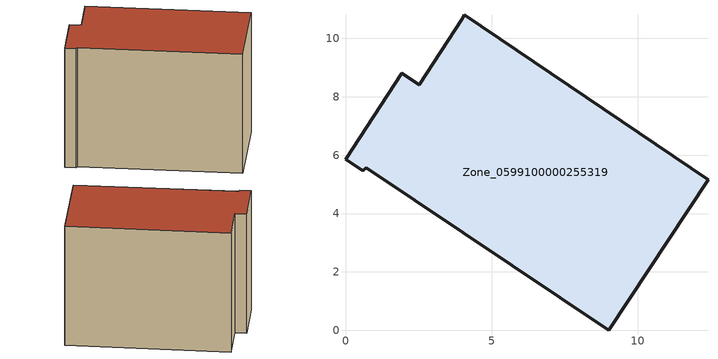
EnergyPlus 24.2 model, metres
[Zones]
Zone_0599100000255319
 floor ground (C_G): 0.71,5.57 0.59,5.46 0,5.86 1.93,8.8 2.53,8.41 4,10.66 4.07,10.81 12.41,5.16 9.01,0 z2.2
 wall outside (C_F): 1.93,8.8 0,5.86 0.59,5.46 0.71,5.57 9.01,0 12.41,5.16 4.07,10.81 4,10.66 2.53,8.41 1.93,8.8 z2.2:10.02
 roof outside (C_R): 12.41,5.16 4.07,10.81 4,10.66 2.53,8.41 1.93,8.8 0,5.86 0.59,5.46 0.71,5.57 9.01,0 z10.02
[BUILDING]
Pand.0599100000255319: North Axis=0; Terrain=City; Loads Convergence Tolerance Value=0.04; Temperature Convergence Tolerance Value=0.4; Solar Distribution=FullExterior; Maximum Number of Warmup Days=25; Minimum Number of Warmup Days=1
[Site:Location]
Rotterdam.The.Hague.AP_ZH_NLD Design_Conditions: Latitude=51.96; Longitude=4.45; Time Zone=1; Elevation=-4.5
[SITE:GROUNDTEMPERATURE:BUILDINGSURFACE]
18, 18, 18, 18, 18, 18, 18, 18, 18, 18, 18, 18
[MATERIAL] Thermal Absorptance=0.9; Solar Absorptance=0.7; Visible Absorptance=0.7
Name | Roughness | Thickness | Conductivity | Density | Specific Heat
G.TI.1946 | MediumSmooth | 0.15 | 1 | 540 | 1210
F.TI.1946 | Rough | 0.3 | 0.857143 | 1920 | 840
R.TI.1946 | MediumRough | 0.2 | 0.1 | 1500 | 1000
[CONSTRUCTION]
C_G: G.TI.1946
C_F: F.TI.1946
C_R: R.TI.1946
[ZONE]
Zone_0599100000255319: Type=1; Multiplier=1; Ceiling Height=Autocalculate; Volume=Autocalculate; Floor Area=autocalculate; Part of Total Floor Area=Yes
[ZONEINFILTRATION:DESIGNFLOWRATE]
Infil_Zone_0599100000255319: Zone or ZoneList or Space or SpaceList=Zone_0599100000255319; Schedule=AlwaysOn; Design Flow Rate Calculation Method=Flow/Area; Flow Rate per Floor Area=0.003; Constant Term Coefficient=1; Temperature Term Coefficient=0; Velocity Term Coefficient=0; Velocity Squared Term Coefficient=0
[HVACTEMPLATE:ZONE:IDEALLOADSAIRSYSTEM]
Zone_0599100000255319: Maximum Heating Supply Air Temperature=50; Minimum Cooling Supply Air Temperature=13; Maximum Heating Supply Air Humidity Ratio=0.0156; Minimum Cooling Supply Air Humidity Ratio=0.0077; Heating Limit=NoLimit; Cooling Limit=NoLimit; Dehumidification Control Type=ConstantSensibleHeatRatio; Cooling Sensible Heat Ratio=0.7; Dehumidification Setpoint=60; Humidification Control Type=None; Humidification Setpoint=30; Outdoor Air Method=None; Outdoor Air Flow Rate per Person=0.00944; Outdoor Air Flow Rate per Zone Floor Area=0; Outdoor Air Flow Rate per Zone=0; Demand Controlled Ventilation Type=None; Outdoor Air Economizer Type=NoEconomizer; Heat Recovery Type=None; Sensible Heat Recovery Effectiveness=0.7; Latent Heat Recovery Effectiveness=0.65
[ZONECONTROL:THERMOSTAT]
ThermostatControl_Zone_0599100000255319: Zone or ZoneList=Zone_0599100000255319; Control Type Schedule=DualSetpointControlType; Control 1=Thermostat_Zone_0599100000255319; Temperature Difference Between Cutout And Setpoint=0
[THERMOSTATSETPOINT:DUALSETPOINT]
Thermostat_Zone_0599100000255319: Heating Setpoint Temperature Schedule=HeatingSetpoint_Zone_0599100000255319; Cooling Setpoint Temperature Schedule=CoolingSetpoint_Zone_0599100000255319
[SCHEDULE:COMPACT]
HeatingSetpoint_Zone_0599100000255319: Through: 12/31, For: AllDays, Until: 24:00, 21
CoolingSetpoint_Zone_0599100000255319: Through: 12/31, For: AllDays, Until: 24:00, 24
DualSetpointControlType: Through: 12/31, For: AllDays, Until: 24:00, 4
AlwaysOn: Through: 12/31, For: AllDays, Until: 24:00, 1
